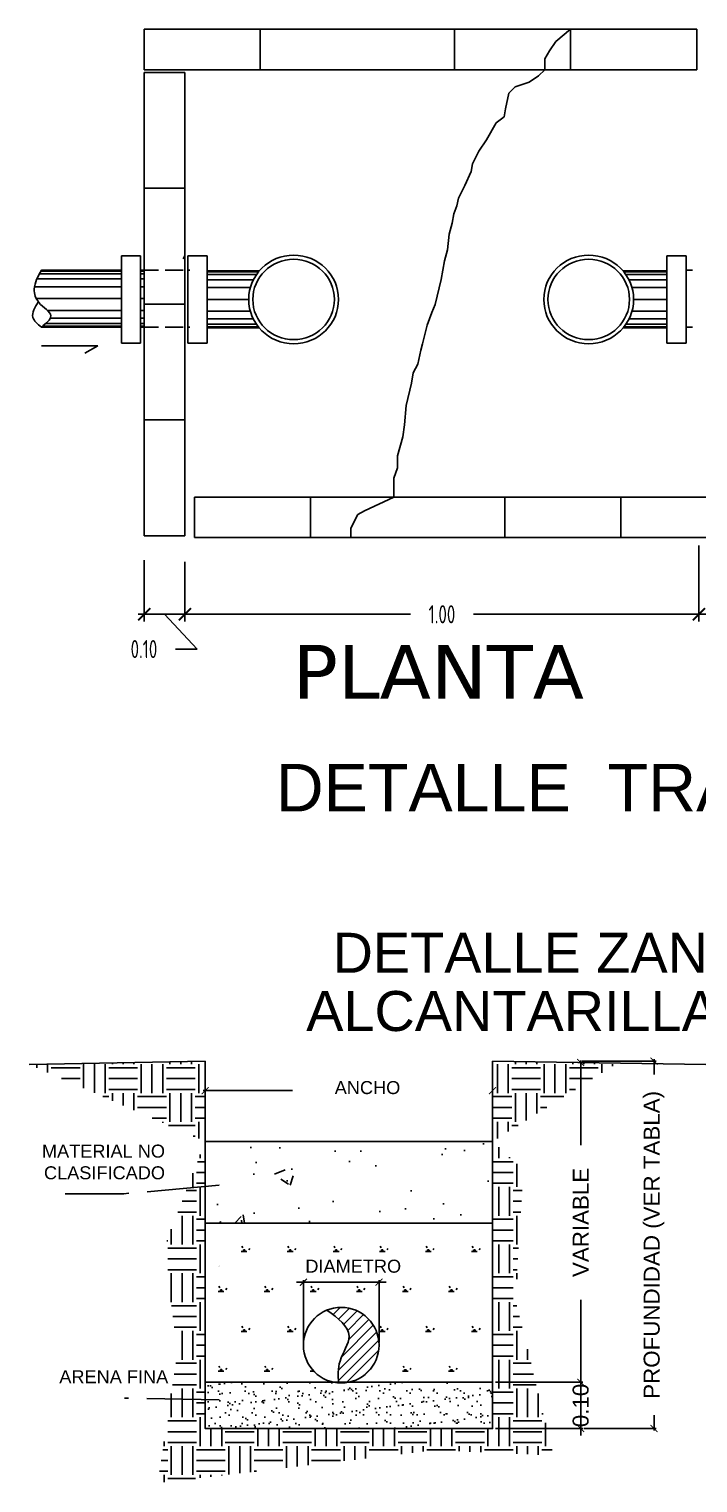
# Model space of a CAD drawing. Header units: feet. Extents: x 1019 to 2236, y -546 to 122.
# Drawn here: x 1096.83 to 1102.37, y -406.85 to -394.82 of the extents above; entities that cross this region are included whole.
import ezdxf
from ezdxf.enums import TextEntityAlignment as Align

# ---------------------------------------------------------------- set-up
doc = ezdxf.new("R2010")
doc.units = ezdxf.units.FT
doc.header["$LTSCALE"] = 0.05
doc.header["$MEASUREMENT"] = 0
doc.linetypes.add('ACAD_ISO12W100', pattern=[22, 12, -3, 0.5, -3, 0.5, -3])
doc.linetypes.add('DASHED4', pattern=[0.1875, 0.125, -0.0625])
for name, color, linetype in [('AGUA-P', 7, 'DASHED4'), ('BORDE', 7, 'Continuous'), ('DIM', 10, 'Continuous'), ('DIN-SANT.', 7, 'Continuous'), ('ELEV-2PL', 31, 'Continuous'), ('SANITARIA', 7, 'Continuous'), ('TEXTM', 2, 'Continuous'), ('TEXTO', 2, 'Continuous'), ('TEXTO-1', 2, 'Continuous'), ('textos', 7, 'Continuous')]:
    doc.layers.add(name, color=color, linetype=linetype)
doc.styles.add('DIM', font='DIM.shx', dxfattribs={"width": 0.8, "height": 0.15})
doc.styles.add('R120', font='arial.ttf', dxfattribs={"height": 0.24})
doc.styles.add('RD290', font='verdana.ttf', dxfattribs={"height": 0.38})
doc.styles.get("Standard").update_dxf_attribs({"font": 'arial.ttf'})
doc.dimstyles.new('DIM', dxfattribs={"dimtxt": 0.15, "dimasz": 0.06, "dimexe": 0.06, "dimexo": 0.4, "dimgap": 0.09, "dimtad": 0, "dimtih": 1, "dimtoh": 1, "dimzin": 0, "dimdsep": 46, "dimtxsty": 'DIM', "dimblk": 'DOT', "dimcen": 0.06, "dimdle": 0.05, "dimclrd": 1, "dimclre": 1, "dimclrt": 7, "dimaunit": 1, "dimadec": 3, "dimazin": 0, "dimtfac": 1, "dimtofl": 0, "dimtmove": 1, "dimatfit": 1, "dimldrblk": 'CLOSEDBLANK', "dimfxl": 0.06, "dimtolj": 1, "dimtzin": 0, "dimarcsym": 0})

# ---------------------------------------------------------------- blocks, each defined once
blk = doc.blocks.new('_ArchTick')
at = {"color": 0, "linetype": 'ByBlock', "const_width": 0.15}
blk.add_lwpolyline([(-0.5, -0.5), (0.5, 0.5)], dxfattribs=at)
blk = doc.blocks.new('*D106')
at = {"layer": 'Defpoints', "color": 0, "transparency": 16777216}
for p in [(1097.782, -398.812, 0.617), (1098.118, -398.825, 0.676), (1098.118, -399.659)]:
    blk.add_point(p, dxfattribs=at)
at = {"layer": 'DIN-SANT.', "color": 1, "lineweight": -2, "transparency": 16777216}
for p, q in [((1097.782, -399.212), (1097.782, -399.719)), ((1098.118, -399.225), (1098.118, -399.719)), ((1097.732, -399.659), (1098.168, -399.659)), ((1097.95, -399.659), (1098.22, -399.947)), ((1098.22, -399.947), (1098.04, -399.947))]:
    blk.add_line(p, q, dxfattribs=at)
at = {"layer": 'DIN-SANT.', "color": 1, "lineweight": -2, "transparency": 16777216, "xscale": 0.1, "yscale": 0.1, "zscale": 0.1, "rotation": 180}
blk.add_blockref('_ArchTick', (1097.782, -399.659), dxfattribs=at)
at = {"layer": 'DIN-SANT.', "color": 1, "lineweight": -2, "transparency": 16777216, "xscale": 0.1, "yscale": 0.1, "zscale": 0.1}
blk.add_blockref('_ArchTick', (1098.118, -399.659), dxfattribs=at)
at = {"layer": 'DIN-SANT.', "color": 7, "transparency": 16777216, "insert": (1097.779, -399.947), "char_height": 0.15, "attachment_point": 5, "style": 'DIM'}
blk.add_mtext('\\A1;0.10', dxfattribs=at)
blk = doc.blocks.new('_ClosedBlank')
at = {"layer": 'DIM', "color": 0, "lineweight": -2}
for p, q in [((-1, 0.17), (0, 0)), ((-1, 0.17), (-1, -0.17)), ((0, 0), (-1, -0.17))]:
    blk.add_line(p, q, dxfattribs=at)
blk = doc.blocks.new('*D107')
at = {"layer": 'Defpoints', "color": 0, "transparency": 16777216}
for p in [(1102.374, -398.689, -30.195), (1098.118, -398.825, 0.676), (1102.374, -399.659)]:
    blk.add_point(p, dxfattribs=at)
at = {"layer": 'DIN-SANT.', "color": 1, "lineweight": -2, "transparency": 16777216}
for p, q in [((1102.374, -399.089), (1102.374, -399.719)), ((1098.118, -399.225), (1098.118, -399.719)), ((1098.068, -399.659), (1099.985, -399.659)), ((1102.424, -399.659), (1100.508, -399.659))]:
    blk.add_line(p, q, dxfattribs=at)
at = {"layer": 'DIN-SANT.', "color": 1, "lineweight": -2, "transparency": 16777216, "xscale": 0.1, "yscale": 0.1, "zscale": 0.1, "rotation": 180}
blk.add_blockref('_ArchTick', (1098.118, -399.659), dxfattribs=at)
at = {"layer": 'DIN-SANT.', "color": 1, "lineweight": -2, "transparency": 16777216, "xscale": 0.1, "yscale": 0.1, "zscale": 0.1}
blk.add_blockref('_ArchTick', (1102.374, -399.659), dxfattribs=at)
at = {"layer": 'DIN-SANT.', "color": 7, "transparency": 16777216, "insert": (1100.246, -399.659), "char_height": 0.15, "attachment_point": 5, "style": 'DIM'}
blk.add_mtext('\\A1;1.00', dxfattribs=at)
blk = doc.blocks.new('*D108')
at = {"layer": 'Defpoints', "color": 0, "transparency": 16777216}
for p in [(1102.374, -398.689, -30.195), (1102.708, -398.689, -30.195), (1102.708, -399.659)]:
    blk.add_point(p, dxfattribs=at)
at = {"layer": 'DIN-SANT.', "color": 1, "lineweight": -2, "transparency": 16777216}
for p, q in [((1102.374, -399.089), (1102.374, -399.719)), ((1102.708, -399.089), (1102.708, -399.719)), ((1102.324, -399.659), (1102.758, -399.659))]:
    blk.add_line(p, q, dxfattribs=at)
at = {"layer": 'DIN-SANT.', "color": 1, "lineweight": -2, "transparency": 16777216, "xscale": 0.1, "yscale": 0.1, "zscale": 0.1, "rotation": 180}
blk.add_blockref('_ArchTick', (1102.374, -399.659), dxfattribs=at)
at = {"layer": 'DIN-SANT.', "color": 1, "lineweight": -2, "transparency": 16777216, "xscale": 0.1, "yscale": 0.1, "zscale": 0.1}
blk.add_blockref('_ArchTick', (1102.708, -399.659), dxfattribs=at)
at = {"layer": 'DIN-SANT.', "color": 7, "transparency": 16777216, "insert": (1102.542, -399.882), "char_height": 0.15, "attachment_point": 5, "style": 'DIM'}
blk.add_mtext('\\A1;0.10', dxfattribs=at)

msp = doc.modelspace()

# ---------------------------------------------------------------- hatches: boundary and pattern name
at = {"layer": 'AGUA-P', "linetype": 'ByBlock'}
h = msp.add_hatch(dxfattribs=at)
h.set_pattern_fill('EARTH', color=8, scale=0.037529, style=0)
h.set_pattern_definition([(360, (10598.18035, -14858.26628), (0.2383096986, 0.2383096986), [0.2383096986, -0.2383096986]), (360, (10598.18035, -14858.17692), (0.2383096986, 0.2383096986), [0.2383096986, -0.2383096986]), (360, (10598.18035, -14858.08755), (0.2383096986, 0.2383096986), [0.2383096986, -0.2383096986]), (90, (10598.21014, -14858.05776), (-0.2383096986, 0.2383096986), [0.2383096986, -0.2383096986]), (90, (10598.2995, -14858.05776), (-0.2383096986, 0.2383096986), [0.2383096986, -0.2383096986]), (90, (10598.38887, -14858.05776), (-0.2383096986, 0.2383096986), [0.2383096986, -0.2383096986])])
h.paths.add_polyline_path([(1101.699, -403.373), (1100.665, -403.358), (1100.665, -404.022)])
h.paths.add_polyline_path([(1096.828, -403.384), (1098.286, -404.022), (1098.286, -403.358)])
h = msp.add_hatch(dxfattribs=at)
h.set_pattern_fill('EARTH', color=8, scale=0.037529, style=0)
h.set_pattern_definition([(360, (1026.006, -413.18617), (0.2383097, 0.2383097), [0.2383097, -0.2383097]), (360, (1026.006, -413.0968), (0.2383097, 0.2383097), [0.2383097, -0.2383097]), (360, (1026.006, -413.00744), (0.2383097, 0.2383097), [0.2383097, -0.2383097]), (90, (1026.03578, -412.97765), (-0.2383097, 0.2383097), [0.2383097, -0.2383097]), (90, (1026.12515, -412.97765), (-0.2383097, 0.2383097), [0.2383097, -0.2383097]), (90, (1026.2145, -412.97765), (-0.2383097, 0.2383097), [0.2383097, -0.2383097])])
h.paths.add_polyline_path([(1100.665, -406.398), (1098.286, -406.398), (1098.286, -404.022), (1097.948, -404.897), (1098.056, -405.775), (1097.894, -406.848), (1100.193, -406.577), (1101.169, -406.62), (1100.855, -405.331), (1100.92, -404.258), (1100.665, -404.022)])
h = msp.add_hatch(dxfattribs=at)
h.set_pattern_fill('AR-CONC', color=8, scale=0.004954, style=0)
h.set_pattern_definition([(50, (10598.18035, -14858.2663), (0.902513592, -0.07895967), [0.09437064, -1.038077047]), (355, (10598.18035, -14858.2663), (-0.1745873, 0.946463926), [0.075496513, -0.830461638]), (100.451, (10598.2556, -14858.2729), (0.727929555, 0.86749995), [0.08020266, -0.88222926]), (46.1842, (10598.1803, -14858.0146), (1.342882034, -0.20827094), [0.14155596, -1.55711557]), (96.6356, (10598.2923, -14858.032), (1.17606245, 1.22570647), [0.12030399, -1.32334389]), (351.184, (10598.1803, -14858.0146), (1.17606429, 1.2257043), [0.11324477, -1.24569246]), (21, (10598.3062, -14858.07754), (0.751075766, -0.506606955), [0.09437064, -1.038077047]), (326, (10598.3062, -14858.0775), (0.306157323, 0.912437604), [0.075496513, -0.830461638]), (71.4514, (10598.3688, -14858.1198), (1.05723102, 0.40583268), [0.08020266, -0.88222926]), (37.5, (10598.18035, -14858.26628), (0.0153004445, 0.4188720833), [0, -0.820395436, 0, -0.84304439, 0, -0.833607326]), (7.5, (10598.18035, -14858.2663), (0.331013877, 0.496278479), [0, -0.48066113, 0, -0.801521308, 0, -0.31771449]), (327.5, (10597.89975, -14858.2663), (0.671694033, -0.028379278), [0, -0.314568802, 0, -0.981454663, 0, -1.30231484]), (317.5, (10597.7739, -14858.2663), (0.733808176, 0.125958753), [0, -0.408939443, 0, -0.651786558, 0, -0.924832278])])
h.paths.add_polyline_path([(1100.665, -404.699), (1100.665, -404.022), (1098.286, -404.022), (1098.286, -404.699)])
h = msp.add_hatch(dxfattribs=at)
h.set_pattern_fill('SWAMP', color=8, scale=0.015012, style=0)
h.set_pattern_definition([(360, (10598.18035, -14858.26628), (0.190647759, 0.330210925), [0.04766194, -0.333633578]), (90, (10598.20418, -14858.26628), (-0.1906477589, 0.3302109253), [0.02383097, -0.636592382]), (90, (10598.21014, -14858.26628), (-0.1906477589, 0.3302109253), [0.019064776, -0.641358576]), (90, (10598.19822, -14858.26628), (-0.1906477589, 0.3302109253), [0.019064776, -0.641358576]), (60, (10598.2161, -14858.26628), (-0.1906471705, 0.330211265), [0.015251821, -0.366043697]), (120, (10598.19226, -14858.26628), (-0.3812949294, 3.397e-07), [0.015251821, -0.366043697])])
h.paths.add_polyline_path([(1098.286, -404.699), (1098.286, -406.015), (1099.348, -406.015, -0.355173), (1099.099, -405.708, -1), (1099.725, -405.708, -0.355173), (1099.476, -406.015), (1100.665, -406.015), (1100.665, -404.699)])
h = msp.add_hatch(dxfattribs=at)
h.set_pattern_fill('ANSI31', color=8, scale=0.018765, style=0)
h.set_pattern_definition([(45, (10598.18035, -14858.266283), (-0.04212760097, 0.04212760097), [])])
edge = h.paths.add_edge_path()
edge.add_arc((1099.412, -405.708), 0.313, 0, 112.1546)
edge.add_spline(control_points=[(1099.294, -405.418), (1099.384, -405.486), (1099.546, -405.605), (1099.383, -405.825), (1099.387, -405.957), (1099.39, -406.015)], knot_values=[0, 0, 0, 0, 0.753543, 1.340268, 1.804134, 1.804134, 1.804134, 1.804134], degree=3, periodic=0)
edge.add_line((1099.39, -406.015), (1099.476, -406.015))
edge.add_arc((1099.412, -405.708), 0.313, 281.7853, 360)
h = msp.add_hatch(dxfattribs=at)
h.set_pattern_fill('AR-SAND', color=8, scale=0.002815, style=0)
h.set_pattern_definition([(37.5, (10598.18035, -14858.26628), (-0.00450357845, 0.1377542375), [0, -0.10866922255, 0, -0.1215379463, 0, -0.11617597805]), (7.5, (10598.18035, -14858.26628), (0.126526486, 0.2017634334), [0, -0.05862418585, 0, -0.0979452861, 0, -0.0375337775]), (327.5, (10598.09241, -14858.26628), (0.2226391575, 0.0004045217), [0, -0.0357464548, 0, -0.1286872372, 0, -0.1680083375]), (317.5, (10598.09241, -14858.26628), (0.2149168205, 0.0627475037), [0, -0.0178732274, 0, -0.0843616333, 0, -0.0965154279])])
h.paths.add_polyline_path([(1100.665, -406.398), (1100.665, -406.015), (1099.476, -406.015, -0.103211), (1099.348, -406.015), (1098.286, -406.015), (1098.286, -406.398)])

# ---------------------------------------------------------------- linework, layer by layer
at = {"layer": 'AGUA-P', "color": 11, "linetype": 'ByBlock'}
for p, q in [((1098.286, -403.358), (1096.828, -403.384)), ((1100.665, -403.358), (1102.431, -403.384)), ((1098.286, -406.015), (1100.665, -406.015))]:
    msp.add_line(p, q, dxfattribs=at)
at = {"layer": 'AGUA-P', "color": 9, "linetype": 'ByBlock'}
for p, q in [((1098.286, -404.022), (1100.665, -404.022)), ((1098.286, -404.699), (1100.665, -404.699))]:
    msp.add_line(p, q, dxfattribs=at)
at = {"layer": 'AGUA-P', "color": 11, "linetype": 'ByBlock'}
msp.add_lwpolyline([(1100.665, -403.358), (1100.665, -406.398), (1098.286, -406.398), (1098.286, -403.358)], dxfattribs=at)
msp.add_circle((1099.412, -405.708), 0.313, dxfattribs=at)
at = {"layer": 'AGUA-P', "color": 4, "linetype": 'ByBlock'}
msp.add_spline([(1099.294, -405.418), (1099.477, -405.634), (1099.402, -405.841), (1099.39, -406.021)], degree=3, dxfattribs=at)
at = {"layer": 'BORDE', "linetype": 'ACAD_ISO12W100'}
for points in [[(1098.402, -404.384), (1097.611, -404.455), (1097.127, -404.455)], [(1098.402, -406.16), (1097.617, -406.146)]]:
    msp.add_lwpolyline(points, dxfattribs=at)
at = {"layer": 'Defpoints', "color": 0, "linetype": 'ByBlock'}
msp.add_point((1100.068, -394.984, 0.517), dxfattribs=at)
at = {"layer": 'DIM'}
for p, q in [((1101.309, -394.816, 0.467), (1101.188, -394.919, 0.467)), ((1101.136, -394.997, 0.467), (1101.097, -395.061, 0.467)), ((1101.188, -394.919, 0.467), (1101.136, -394.997, 0.467)), ((1101.097, -395.061, 0.467), (1101.097, -395.152, 0.527)), ((1101.045, -395.204, 0.467), (1100.967, -395.256, 0.467)), ((1101.097, -395.152, 0.527), (1101.045, -395.204, 0.467)), ((1100.799, -395.346, 0.467), (1100.773, -395.476, 0.467)), ((1100.851, -395.295, 0.467), (1100.799, -395.346, 0.467)), ((1100.967, -395.256, 0.467), (1100.851, -395.295, 0.467)), ((1100.773, -395.476, 0.467), (1100.76, -395.541, 0.467)), ((1100.695, -395.593, 0.467), (1100.616, -395.732, -30.833)), ((1100.76, -395.541, 0.467), (1100.695, -395.593, 0.467)), ((1100.616, -395.732, -30.833), (1100.552, -395.826, 0.467)), ((1100.552, -395.826, 0.467), (1100.5, -395.93, 0.467)), ((1100.5, -395.93, 0.467), (1100.487, -395.995, 0.467)), ((1100.487, -395.995, 0.467), (1100.435, -396.111, 0.467)), ((1100.383, -396.215, 0.467), (1100.37, -396.28, 0.467)), ((1100.435, -396.111, 0.467), (1100.383, -396.215, 0.467)), ((1100.37, -396.28, 0.467), (1100.344, -396.345, 0.467)), ((1100.331, -396.422, 0.467), (1100.305, -396.513, 0.467)), ((1100.344, -396.345, 0.467), (1100.331, -396.422, 0.467)), ((1100.305, -396.513, 0.467), (1100.292, -396.643, 0.467)), ((1100.292, -396.643, 0.467), (1100.266, -396.733, 0.467)), ((1100.266, -396.733, 0.467), (1100.239, -396.889, -30.662)), ((1100.239, -396.889, -30.662), (1100.189, -397.096, 0.467)), ((1100.163, -397.161, 0.467), (1100.124, -397.265, 0.467)), ((1100.189, -397.096, 0.467), (1100.163, -397.161, 0.467)), ((1100.124, -397.265, 0.467), (1100.085, -397.421, 0.467)), ((1100.085, -397.421, 0.467), (1100.072, -397.472, 0.467)), ((1099.95, -397.932, 0.467), (1099.935, -398.09, 0.467)), ((1099.935, -398.09, 0.467), (1099.921, -398.19, 0.467)), ((1099.921, -398.19, 0.467), (1099.878, -398.347, 0.467)), ((1099.878, -398.347, 0.467), (1099.878, -398.447, 0.467)), ((1099.878, -398.447, 0.467), (1099.849, -398.533, 0.467)), ((1099.849, -398.533, 0.467), (1099.849, -398.689, -30.344)), ((1099.849, -398.689, -30.344), (1099.606, -398.804, 0.467)), ((1099.549, -398.833, 0.467), (1099.492, -398.947, 0.467)), ((1099.606, -398.804, 0.467), (1099.549, -398.833, 0.467)), ((1099.492, -398.947, 0.467), (1099.492, -399.025, -30.285))]:
    msp.add_line(p, q, dxfattribs=at)
at = {"layer": 'DIM', "color": 252}
for p, q in [((1101.41, -403.369), (1101.378, -403.369)), ((1101.395, -403.353), (1101.395, -404.052)), ((1101.408, -403.358), (1102.019, -403.358)), ((1102.002, -403.342), (1102.002, -403.469)), ((1099.099, -405.187), (1099.041, -405.187)), ((1099.099, -405.682), (1099.099, -405.17)), ((1099.099, -405.187), (1099.725, -405.187)), ((1099.725, -405.685), (1099.725, -405.17)), ((1099.725, -405.187), (1099.783, -405.187)), ((1101.395, -406.032), (1101.395, -405.333)), ((1101.395, -406.015), (1101.395, -405.957)), ((1100.69, -406.015), (1101.411, -406.015)), ((1100.69, -406.015), (1101.411, -406.015)), ((1101.395, -406.398), (1101.395, -406.015)), ((1102.002, -406.415), (1102.002, -406.287)), ((1100.69, -406.398), (1101.411, -406.398)), ((1101.395, -406.398), (1101.395, -406.456)), ((1101.42, -406.398), (1102.019, -406.398))]:
    msp.add_line(p, q, dxfattribs=at)
at = {"layer": 'ELEV-2PL', "ltscale": 0.1, "extrusion": (4.25315e-17, 0.173648, 0.984808)}
for p, q in [((1102.356, -394.816, 0.467), (1097.78, -394.816, 0.467)), ((1097.78, -394.816, 0.467), (1097.78, -395.152, 0.527)), ((1098.74, -394.816, 0.467), (1098.74, -395.152, 0.527)), ((1098.74, -394.816, 0.467), (1098.74, -395.152, 0.527)), ((1100.35, -394.816, 0.467), (1100.35, -395.152, 0.527)), ((1101.309, -394.816, 0.467), (1101.309, -395.152, 0.527)), ((1102.356, -395.152, 0.527), (1102.356, -394.816, 0.467)), ((1097.78, -395.152, 0.527), (1102.356, -395.152, 0.527)), ((1098.197, -398.689, -30.344), (1098.197, -399.025, -30.285)), ((1102.708, -398.689, -30.344), (1098.197, -398.689, -30.344)), ((1099.157, -398.689, -30.344), (1099.157, -399.025, -30.285)), ((1099.157, -398.689, -30.344), (1099.157, -399.025, -30.285)), ((1100.767, -398.689, -30.344), (1100.767, -399.025, -30.285)), ((1101.726, -398.689, -30.344), (1101.726, -399.025, -30.285)), ((1098.197, -399.025, -30.285), (1102.708, -399.025, -30.285))]:
    msp.add_line(p, q, dxfattribs=at)
at = {"layer": 'ELEV-2PL', "ltscale": 0.1, "extrusion": (-0.173648, 4.25315e-17, 0.984808)}
for p, q in [((1097.782, -395.174, 0.467), (1097.782, -399.011, 0.467)), ((1098.118, -395.174, 0.527), (1097.782, -395.174, 0.467)), ((1097.782, -395.174, 0.467), (1098.118, -395.174, 0.527)), ((1098.118, -399.011, 0.527), (1098.118, -395.174, 0.527)), ((1097.782, -396.133, 0.467), (1098.118, -396.133, 0.527)), ((1097.782, -399.011, 0.467), (1098.118, -399.011, 0.527))]:
    msp.add_line(p, q, dxfattribs=at)
at = {"layer": 'SANITARIA', "color": 8, "linetype": 'Continuous', "extrusion": (4.25315e-17, 0.173648, 0.984808)}
for p, q in [((1097.592, -397.415, -30.569), (1097.592, -396.692, -30.696)), ((1097.751, -396.692, -30.696), (1097.592, -396.692, -30.696)), ((1097.751, -397.415, -30.569), (1097.751, -396.692, -30.696)), ((1098.141, -397.415, -30.569), (1098.141, -396.692, -30.696)), ((1098.301, -396.692, -30.696), (1098.141, -396.692, -30.696)), ((1098.301, -397.415, -30.569), (1098.301, -396.692, -30.696)), ((1102.109, -397.415, -30.569), (1102.109, -396.692, -30.696)), ((1102.109, -396.692, -30.696), (1102.269, -396.692, -30.696)), ((1102.269, -397.415, -30.569), (1102.269, -396.692, -30.696)), ((1097.592, -396.819, -30.436), (1096.925, -396.819, -30.436)), ((1097.592, -396.815, -30.437), (1096.927, -396.815, -30.437)), ((1097.592, -396.81, -30.437), (1096.93, -396.81, -30.437)), ((1097.782, -396.81, 0.426), (1097.751, -396.81, -30.437)), ((1097.782, -396.815, 0.426), (1097.751, -396.815, -30.437)), ((1097.782, -396.819, 0.427), (1097.751, -396.819, -30.436)), ((1097.899, -396.81, -30.437), (1097.782, -396.81, 0.426)), ((1098.103, -396.81, -30.437), (1097.955, -396.81, -30.437)), ((1098.141, -396.81, -30.437), (1098.16, -396.81, -30.437)), ((1098.735, -396.817, -30.674), (1098.301, -396.817, -30.674)), ((1101.745, -396.817, -30.674), (1102.109, -396.817, -30.674)), ((1102.269, -396.81, -30.437), (1102.319, -396.81, -30.437)), ((1097.592, -396.884, -30.424), (1096.893, -396.884, -30.424)), ((1097.592, -396.841, -30.432), (1096.913, -396.841, -30.432)), ((1097.592, -396.819, -30.436), (1096.93, -396.819, -30.436)), ((1097.782, -396.819, 0.427), (1097.751, -396.819, -30.436)), ((1097.782, -396.841, 0.431), (1097.751, -396.841, -30.432)), ((1097.782, -396.884, 0.439), (1097.751, -396.884, -30.424)), ((1098.731, -396.821, -30.674), (1098.301, -396.821, -30.674)), ((1098.728, -396.825, -30.673), (1098.301, -396.825, -30.673)), ((1098.711, -396.847, -30.669), (1098.301, -396.847, -30.669)), ((1098.686, -396.89, -30.661), (1098.301, -396.89, -30.661)), ((1101.748, -396.821, -30.674), (1102.109, -396.821, -30.674)), ((1101.752, -396.825, -30.673), (1102.109, -396.825, -30.673)), ((1101.768, -396.847, -30.669), (1102.109, -396.847, -30.669)), ((1101.794, -396.89, -30.661), (1102.109, -396.89, -30.661)), ((1097.592, -396.949, -30.413), (1096.873, -396.949, -30.413)), ((1097.592, -397.047, -30.396), (1096.888, -397.047, -30.396)), ((1097.782, -396.949, 0.45), (1097.751, -396.949, -30.413)), ((1097.782, -397.047, 0.467), (1097.751, -397.047, -30.396)), ((1098.66, -396.955, -30.65), (1098.301, -396.955, -30.65)), ((1098.647, -397.054, -30.633), (1098.301, -397.054, -30.633)), ((1101.819, -396.955, -30.65), (1102.109, -396.955, -30.65)), ((1101.833, -397.054, -30.633), (1102.109, -397.054, -30.633)), ((1097.592, -397.144, -30.379), (1096.979, -397.144, -30.379)), ((1097.782, -397.144, 0.484), (1097.751, -397.144, -30.379)), ((1098.66, -397.15, -30.616), (1098.301, -397.15, -30.616)), ((1101.82, -397.15, -30.616), (1102.109, -397.15, -30.616)), ((1097.592, -397.282, -30.354), (1096.93, -397.282, -30.354)), ((1097.592, -397.278, -30.355), (1096.935, -397.278, -30.355)), ((1097.592, -397.274, -30.356), (1096.94, -397.274, -30.356)), ((1097.592, -397.274, -30.356), (1096.94, -397.274, -30.356)), ((1097.592, -397.274, -30.356), (1096.94, -397.274, -30.356)), ((1097.592, -397.274, -30.356), (1096.941, -397.274, -30.356)), ((1097.592, -397.252, -30.36), (1096.967, -397.252, -30.36)), ((1097.592, -397.209, -30.367), (1097.004, -397.209, -30.367)), ((1097.782, -397.209, 0.496), (1097.751, -397.209, -30.367)), ((1097.782, -397.252, 0.504), (1097.751, -397.252, -30.36)), ((1097.782, -397.274, 0.507), (1097.751, -397.274, -30.356)), ((1097.782, -397.274, 0.507), (1097.751, -397.274, -30.356)), ((1097.782, -397.274, 0.507), (1097.751, -397.274, -30.356)), ((1097.782, -397.274, 0.507), (1097.751, -397.274, -30.356)), ((1097.782, -397.278, 0.508), (1097.751, -397.278, -30.355)), ((1097.782, -397.282, 0.509), (1097.751, -397.282, -30.354)), ((1097.899, -397.282, -30.354), (1097.782, -397.282, 0.509)), ((1098.103, -397.282, -30.354), (1097.955, -397.282, -30.354)), ((1098.141, -397.282, -30.354), (1098.16, -397.282, -30.354)), ((1098.684, -397.215, -30.604), (1098.301, -397.215, -30.604)), ((1098.71, -397.258, -30.597), (1098.301, -397.258, -30.597)), ((1098.726, -397.28, -30.593), (1098.301, -397.28, -30.593)), ((1098.729, -397.284, -30.592), (1098.301, -397.284, -30.592)), ((1098.733, -397.288, -30.591), (1098.301, -397.288, -30.591)), ((1101.747, -397.288, -30.591), (1102.109, -397.288, -30.591)), ((1101.75, -397.284, -30.592), (1102.109, -397.284, -30.592)), ((1101.754, -397.28, -30.593), (1102.109, -397.28, -30.593)), ((1101.77, -397.258, -30.597), (1102.109, -397.258, -30.597)), ((1101.795, -397.215, -30.604), (1102.109, -397.215, -30.604)), ((1102.269, -397.282, -30.354), (1102.319, -397.282, -30.354)), ((1097.751, -397.415, -30.569), (1097.592, -397.415, -30.569)), ((1098.301, -397.415, -30.569), (1098.141, -397.415, -30.569)), ((1102.109, -397.415, -30.569), (1102.269, -397.415, -30.569))]:
    msp.add_line(p, q, dxfattribs=at)
at = {"layer": 'SANITARIA', "color": 8, "linetype": 'Continuous', "extrusion": (-0.173648, 4.25315e-17, 0.984808)}
for p, q in [((1098.103, -396.716, 0.524), (1098.118, -396.693, 0.527)), ((1097.782, -397.092, 0.467), (1098.118, -397.092, 0.527)), ((1097.782, -398.051, 0.467), (1098.118, -398.051, 0.527))]:
    msp.add_line(p, q, dxfattribs=at)
at = {"layer": 'SANITARIA', "color": 8, "linetype": 'Continuous'}
for p, q in [((1096.932, -397.437, 0.467), (1097.396, -397.437, 0.467)), ((1097.396, -397.437, 0.467), (1097.289, -397.498, 0.467)), ((1100.072, -397.472, 0.467), (1100.046, -397.589, 0.467)), ((1100.007, -397.661, 0.467), (1099.993, -397.747, 0.467)), ((1100.046, -397.589, 0.467), (1100.007, -397.661, 0.467)), ((1099.993, -397.747, 0.467), (1099.95, -397.932, 0.467))]:
    msp.add_line(p, q, dxfattribs=at)
at = {"layer": 'SANITARIA', "color": 8, "linetype": 'Continuous', "extrusion": (4.25315e-17, 0.173648, 0.984808)}
for centre, radius in [((-1099.018, 385.702, -99.115), 0.372), ((-1101.461, 385.702, -99.115), 0.372), ((-1099.018, 385.702, -99.115), 0.338), ((-1101.461, 385.702, -99.115), 0.338)]:
    msp.add_circle(centre, radius, dxfattribs=at)
at = {"layer": 'SANITARIA', "color": 8, "linetype": 'Continuous'}
for points in [[(1096.93, -396.81, -30.437), (1096.871, -396.969, -30.409), (1096.909, -397.079, -30.39), (1097.008, -397.19, -30.371), (1096.93, -397.282, -30.354)], [(1096.93, -397.282, -30.354), (1096.859, -397.202, -30.368), (1096.904, -397.073, -30.391)]]:
    msp.add_spline(points, degree=3, dxfattribs=at)
at = {"layer": 'TEXTO', "color": 252, "linetype": 'ByBlock'}
for p, q in [((1098.27, -403.601), (1099.008, -403.601)), ((1098.286, -403.716), (1098.286, -403.584)), ((1100.665, -403.716), (1100.665, -403.584))]:
    msp.add_line(p, q, dxfattribs=at)

# ---------------------------------------------------------------- block references
at = {"layer": 'BORDE', "linetype": 'ACAD_ISO12W100'}
for p, xscale, yscale, zscale, rotation in [((1098.402, -404.384), 0.009928273584677415, 0.009928273584677415, 0.009928273584677415, 5.090285134854784), ((1098.402, -405.056), 0.009928273580958807, 0.009928273580958807, 0.009928273580958807, 12.397911995225), ((1098.402, -406.16), 0.009928273585415837, 0.009928273585415837, 0.009928273585415837, 358.9869447589586)]:
    msp.add_blockref('_ArchTick', p, dxfattribs=dict(at, xscale=xscale, yscale=yscale, zscale=zscale, rotation=rotation))
at = {"layer": 'DIM', "color": 252}
for p, xscale, yscale, zscale, rotation in [((1101.395, -403.369), 0.05791492923897079, 0.05791492923897079, 0.05791492923897079, 90), ((1102.002, -403.358), 0.05791492923897079, 0.05791492923897079, 0.05791492923897079, 90), ((1099.725, -405.187), 0.05791492923982459, 0.05791492923982459, 0.05791492923982459, 180), ((1101.395, -406.015), 0.05791492923897079, 0.05791492923897079, 0.05791492923897079, 270), ((1101.395, -406.015), 0.05791492923897079, 0.05791492923897079, 0.05791492923897079, 270), ((1101.395, -406.398), 0.05791492923897079, 0.05791492923897079, 0.05791492923897079, 90), ((1102.002, -406.398), 0.05791492923897079, 0.05791492923897079, 0.05791492923897079, 270)]:
    msp.add_blockref('_ArchTick', p, dxfattribs=dict(at, xscale=xscale, yscale=yscale, zscale=zscale, rotation=rotation))
at = {"layer": 'DIM', "color": 252, "xscale": 0.05791492923982459, "yscale": 0.05791492923982459, "zscale": 0.05791492923982459}
msp.add_blockref('_ArchTick', (1099.099, -405.187), dxfattribs=at)
at = {"layer": 'TEXTO', "color": 252, "linetype": 'ByBlock', "xscale": 0.05791492923982459, "yscale": 0.05791492923982459, "zscale": 0.05791492923982459, "rotation": 180}
msp.add_blockref('_ArchTick', (1098.286, -403.601), dxfattribs=at)
at = {"layer": 'TEXTO', "color": 252, "linetype": 'ByBlock', "xscale": 0.05791492923982459, "yscale": 0.05791492923982459, "zscale": 0.05791492923982459}
msp.add_blockref('_ArchTick', (1100.665, -403.601), dxfattribs=at)

# ---------------------------------------------------------------- texts
at = {"layer": 'DIM', "color": 7, "attachment_point": 5, "rotation": 90}
for s, insert, char_height in [('\\A1;PROFUNDIDAD (VER TABLA)', (1102.002, -404.878), 0.13238), ('\\A1;VARIABLE', (1101.395, -404.692), 0.13238), ('\\A1;0.10', (1101.395, -406.207), 0.1324)]:
    msp.add_mtext(s, dxfattribs=dict(at, insert=insert, char_height=char_height))
at = {"layer": 'TEXTM', "color": 4, "ltscale": 0.05, "style": 'R120'}
msp.add_text('DETALLE  TRAMPA  DE  GRASA', height=0.3933, dxfattribs=at).set_placement((1098.87, -401.291, 32.371))
for s, p in [('DETALLE ZANJA PARA TUBERIA PVC  ', (1103.592, -402.626)), ('  ALCANTARILLADO SANITARIO Y PLUVIAL', (1103.592, -403.108))]:
    msp.add_text(s, height=0.33094, dxfattribs=at).set_placement(p, align=Align.CENTER)
at = {"layer": 'TEXTO-1', "extrusion": (-6.37966e-17, -0.173648, 0.984808), "style": 'RD290'}
msp.add_text('PLANTA', height=0.4521, dxfattribs=at).set_placement((1099.011, -394.317, 70.054), align=Align.BOTTOM_LEFT)
at = {"layer": 'textos', "attachment_point": 6}
for s, insert, char_height in [('\\A1;ANCHO', (1099.901, -403.577), 0.1076), ('MATERIAL NO\\P CLASIFICADO \\P ', (1097.953, -404.282), 0.10756), ('\\A1;DIAMETRO', (1099.908, -405.055), 0.10756), ('ARENA FINA', (1097.98, -405.969), 0.1076)]:
    msp.add_mtext(s, dxfattribs=dict(at, insert=insert, char_height=char_height))

# ---------------------------------------------------------------- dimensions: what is measured, and where the dimension line sits
at = {"layer": 'DIN-SANT.'}
dim = msp.add_linear_dim(base=(1102.374, -399.659, -0.149), p1=(1098.118, -398.825, 0.527), p2=(1102.374, -398.689, -30.344), text='1.00', dimstyle='DIM', override={"dimasz": 0.1, "dimblk1": 'ArchTick', "dimblk2": 'ArchTick', "dimsah": 1}, dxfattribs=at)
dim.commit()
dim.dimension.update_dxf_attribs({"geometry": '*D107', "text_midpoint": (1100.246, -399.659, -0.149)})
for base, p1, p2, picture, middle in [((1102.708, -399.659, -0.149), (1102.374, -398.689, -30.344), (1102.708, -398.689, -30.344), '*D108', (1102.542, -399.882, -0.149)), ((1098.118, -399.659, -0.149), (1097.782, -398.812, 0.467), (1098.118, -398.825, 0.527), '*D106', (1097.95, -399.947, -0.149))]:
    dim = msp.add_linear_dim(base=base, p1=p1, p2=p2, text='0.10', dimstyle='DIM', override={"dimasz": 0.1, "dimblk1": 'ArchTick', "dimblk2": 'ArchTick', "dimsah": 1}, dxfattribs=at)
    dim.commit()
    dim.dimension.update_dxf_attribs({"geometry": picture, "text_midpoint": middle, "dimtype": 160})

doc.saveas('drawing.dxf')
